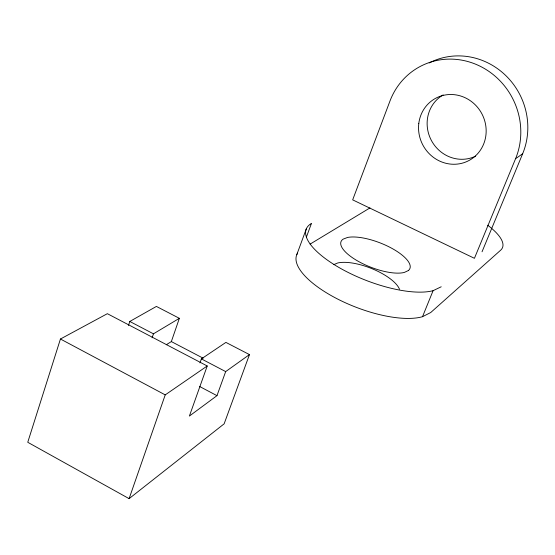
<?xml version="1.0" encoding="UTF-8"?>
<svg xmlns="http://www.w3.org/2000/svg" width="555" height="555" viewBox="0 0 555 555"><rect width="100%" height="100%" fill="white"/><g stroke="black" fill="none" stroke-linecap="round" stroke-linejoin="round"><path stroke-width="0.83" d="M249.472 354.596L225.677 371.593L216.977 395.66L189.387 416.07L207.223 365.981L107.358 313.686L60.44 339.015L27.75 442.279L129.107 498.654L224.137 423.833L249.472 354.596L225.906 342.4L201.389 358.891L199.966 362.901M128.476 325.452L129.801 321.456L156.399 306.429L179.369 318.32L171.349 341.582L166.285 344.738M152.091 337.822L153.451 333.826L179.369 318.32M129.107 498.654L165.224 394.882L207.223 365.981M296.849 254.509L306.374 228.681M306.416 237.047L311.424 223.471A74.009 26.078 21.3 0 0 341.727 269.057A74.009 26.078 21.3 0 0 433.087 290.681L441.211 286.789M297.605 253.122A73.537 27.202 21.3 0 0 337.815 299.138A73.537 27.202 21.3 0 0 422.515 316.697L433.087 290.681M515.581 158.702L474.428 258.311L352.668 199.862L389.971 101.031A70.596 66.794 62.1 0 1 478.271 65.344A70.596 66.794 62.1 0 1 515.581 158.702L522.657 153.749A69.389 65.823 62.2 0 0 505.792 75.57A69.389 65.823 62.2 0 0 429.223 62.937M482.031 251.79L522.657 153.749M310.113 244.11L369.956 207.91M422.515 316.697L430.715 312.534L500.638 250.201A63.277 20.063 21.9 0 0 487.713 225.233M333.68 264.659L337.766 262.966A36.741 13.577 21.3 0 1 373.258 269.21A36.741 13.577 21.3 0 1 399.482 289.204M171.349 341.582L203.151 358.204M129.801 321.456L153.451 333.826M201.389 358.891L225.677 371.593M199.654 386.509L216.977 395.66M60.44 339.015L165.224 394.882M475.593 156.184A34.688 32.905 62.2 0 1 431.339 140.373A34.688 32.905 62.2 0 1 443.181 94.891M408.397 270.528L404.331 272.429A36.977 13.015 21.3 0 1 359.314 261.904A36.977 13.015 21.3 0 1 343.087 239.17L347.437 237.484A36.977 13.015 21.3 0 1 391.552 248.168A36.977 13.015 21.3 0 1 408.397 270.528M418.81 123.356A35.298 33.39 62.1 0 0 465.388 162.157A35.298 33.39 62.1 0 0 472.846 102.633A35.298 33.39 62.1 0 0 418.81 123.356"/></g></svg>
